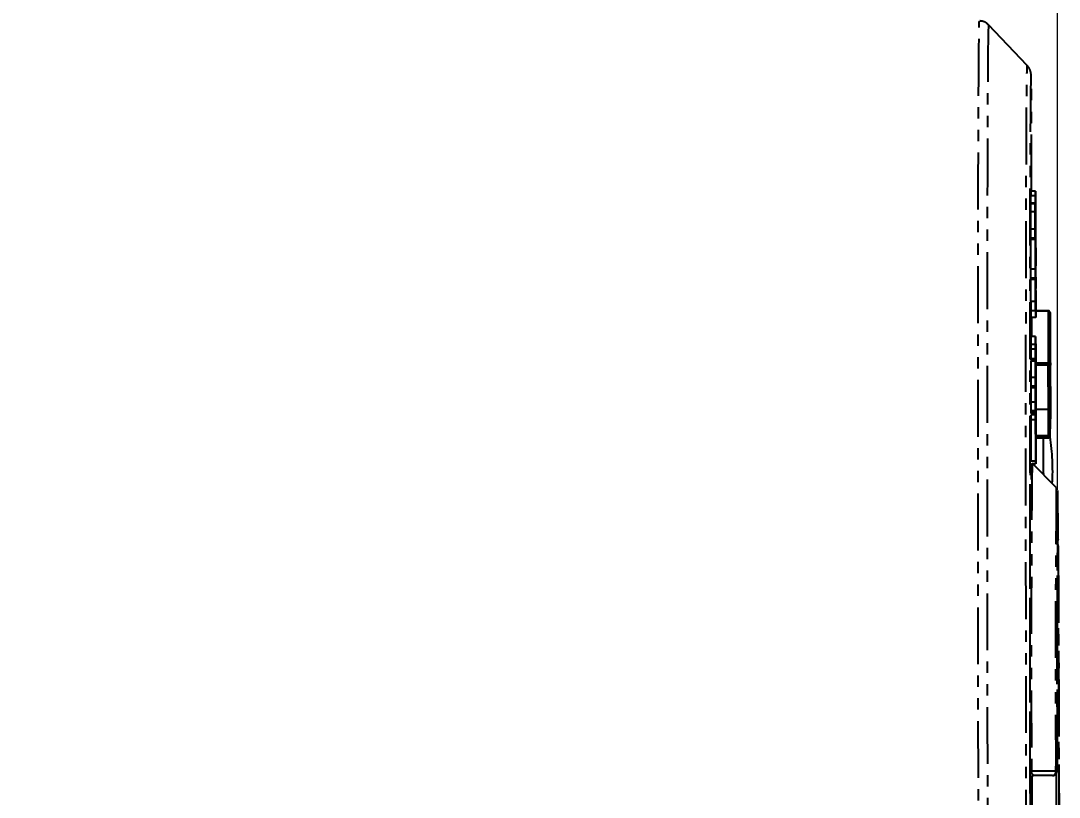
# Model space of a CAD drawing. Header units: millimetres. Extents: x 2301 to 4250, y 838 to 2217.
# Drawn here: x 3426.4 to 3542.4, y 1186.9 to 1273.6 of the extents above; entities that cross this region are included whole.
import ezdxf

# ---------------------------------------------------------------- set-up
doc = ezdxf.new("R2010")
doc.units = ezdxf.units.MM
doc.linetypes.add('PHANTOM', pattern=[12.7, 6.35, -1.27, 1.27, -1.27, 1.27, -1.27])
doc.layers.add('AM_5', color=3, linetype='Continuous', lineweight=25)
doc.styles.add('SLDTEXTSTYLE1', font='txt.shx', dxfattribs={"width": 0.7, "bigfont": 'gbcbig.shx'})
doc.dimstyles.new('SLDDIMSTYLE12$0', dxfattribs={"dimtxt": 12, "dimasz": 10, "dimexe": 0, "dimexo": 0.0625, "dimgap": 0.875, "dimtad": 1, "dimdec": 1, "dimlfac": 1.8, "dimrnd": 1e-09, "dimzin": 12, "dimdsep": 46, "dimtxsty": 'SLDTEXTSTYLE1', "dimcen": 0.09, "dimdle": 8.16, "dimclrd": 3, "dimclre": 3, "dimadec": 0, "dimazin": 3, "dimtfac": 1, "dimtdec": 1, "dimtofl": 0, "dimtmove": 0, "dimatfit": 3, "dimfxl": 0, "dimfrac": 2, "dimtolj": 1, "dimlwd": 5, "dimlwe": 5, "dimarcsym": 0})

# ---------------------------------------------------------------- blocks, each defined once
blk = doc.blocks.new('*D75')
at = {"layer": 'AM_5', "color": 3, "lineweight": 5, "transparency": 16777216}
blk.add_line((3361.25, 1218.69), (3361.25, 1387.5), dxfattribs=at)
at = {"layer": 'AM_5', "color": 3, "linetype": 'Continuous', "lineweight": 5, "transparency": 16777216}
for p, q in [((3371.25, 1387.5), (3532.23, 1387.5)), ((3542.23, 1221.2), (3542.23, 1387.5))]:
    blk.add_line(p, q, dxfattribs=at)
at = {"layer": 'AM_5', "color": 3, "transparency": 16777216}
for points in [[(3371.25, 1389.17), (3371.25, 1385.84), (3361.25, 1387.5)], [(3532.23, 1389.17), (3532.23, 1385.84), (3542.23, 1387.5)]]:
    blk.add_solid(points, dxfattribs=at)
at = {"layer": 'Defpoints', "color": 0, "transparency": 16777216}
for p in [(3542.23, 1387.5), (3542.23, 1221.14), (3361.25, 1218.63)]:
    blk.add_point(p, dxfattribs=at)
at = {"layer": 'AM_5', "color": 0, "transparency": 16777216, "insert": (3451.74, 1394.38), "char_height": 12, "attachment_point": 5, "style": 'SLDTEXTSTYLE1'}
blk.add_mtext('\\A1;195', dxfattribs=at)

msp = doc.modelspace()

# ---------------------------------------------------------------- linework, layer by layer
at = {"color": 7, "linetype": 'PHANTOM', "lineweight": 25}
for p, q in [((3538.846, 1268.601), (3534.514, 1273.15)), ((3539.315, 1254.569), (3539.293, 1266.876)), ((3539.248, 1253.223), (3539.249, 1254.054)), ((3539.749, 1254.055), (3539.249, 1254.054)), ((3539.759, 1254.57), (3539.259, 1254.569)), ((3539.259, 1254.569), (3539.26, 1254.569)), ((3539.26, 1254.054), (3539.259, 1254.569)), ((3539.76, 1254.57), (3539.26, 1254.569)), ((3539.748, 1253.224), (3539.749, 1254.055)), ((3539.759, 1254.57), (3539.76, 1254.57)), ((3539.76, 1254.57), (3539.766, 1251.954)), ((3539.234, 1252.26), (3539.235, 1253.154)), ((3539.735, 1253.155), (3539.235, 1253.154)), ((3539.748, 1253.224), (3539.248, 1253.223)), ((3539.734, 1252.261), (3539.735, 1253.155)), ((3539.734, 1252.261), (3539.234, 1252.26)), ((3539.77, 1252.594), (3539.764, 1252.594)), ((3539.769, 1251.636), (3539.77, 1252.594)), ((3539.765, 1249.782), (3539.766, 1250.613)), ((3539.232, 1249.321), (3539.233, 1250.343)), ((3539.733, 1250.344), (3539.233, 1250.343)), ((3539.732, 1249.322), (3539.733, 1250.344)), ((3539.737, 1250.026), (3539.74, 1249.963)), ((3539.741, 1249.389), (3539.737, 1249.451)), ((3539.748, 1245.752), (3539.741, 1249.389)), ((3539.742, 1249.964), (3539.755, 1249.906)), ((3539.756, 1249.331), (3539.743, 1249.39)), ((3539.743, 1249.39), (3539.75, 1245.752)), ((3539.732, 1249.322), (3539.232, 1249.321)), ((3539.233, 1249.193), (3539.232, 1249.321)), ((3539.733, 1249.194), (3539.233, 1249.193)), ((3539.248, 1245.876), (3539.241, 1249.193)), ((3539.733, 1249.194), (3539.732, 1249.322)), ((3539.756, 1249.331), (3539.743, 1249.331)), ((3539.753, 1249.011), (3539.744, 1249.011)), ((3539.749, 1249.009), (3539.744, 1249.009)), ((3539.748, 1248.242), (3539.745, 1248.242)), ((3539.748, 1248.242), (3539.749, 1249.009)), ((3539.753, 1248.244), (3539.753, 1249.011)), ((3539.763, 1245.821), (3539.756, 1249.331)), ((3539.759, 1248.63), (3539.764, 1246.205)), ((3539.764, 1248.057), (3539.76, 1248.057)), ((3539.763, 1247.035), (3539.764, 1248.057)), ((3539.768, 1247.739), (3539.77, 1247.74)), ((3539.771, 1247.166), (3539.768, 1247.165)), ((3539.771, 1247.741), (3539.777, 1247.743)), ((3539.779, 1247.169), (3539.773, 1247.167)), ((3539.763, 1247.035), (3539.762, 1247.035)), ((3539.764, 1246.844), (3539.763, 1247.035)), ((3539.764, 1246.844), (3539.763, 1246.844)), ((3539.241, 1244.853), (3539.242, 1245.876)), ((3539.741, 1244.854), (3539.241, 1244.853)), ((3539.241, 1244.726), (3539.241, 1244.853)), ((3539.741, 1244.727), (3539.241, 1244.726)), ((3539.742, 1245.876), (3539.242, 1245.876)), ((3539.741, 1244.854), (3539.742, 1245.876)), ((3539.741, 1244.727), (3539.741, 1244.854)), ((3539.744, 1245.686), (3539.748, 1245.752)), ((3539.749, 1245.177), (3539.746, 1245.112)), ((3539.75, 1245.752), (3539.753, 1245.754)), ((3539.753, 1245.754), (3539.75, 1245.754)), ((3539.764, 1245.247), (3539.751, 1245.178)), ((3539.755, 1245.754), (3539.758, 1245.756)), ((3539.76, 1245.756), (3539.763, 1245.821)), ((3539.777, 1245.188), (3539.776, 1244.358)), ((3539.756, 1243.136), (3539.755, 1242.241)), ((3539.788, 1243.468), (3539.787, 1242.701)), ((3539.755, 1242.241), (3539.255, 1242.241)), ((3539.272, 1241.226), (3539.27, 1242.241)), ((3539.773, 1242.057), (3539.772, 1241.226)), ((3539.772, 1241.226), (3539.272, 1241.226)), ((3539.288, 1240.465), (3539.285, 1241.226)), ((3539.788, 1240.466), (3539.288, 1240.465)), ((3539.342, 1238.352), (3539.339, 1240.466)), ((3541.188, 1241.221), (3539.786, 1241.218)), ((3541.188, 1241.186), (3539.786, 1241.184)), ((3539.788, 1240.594), (3539.788, 1240.466)), ((3541.412, 1236.088), (3541.388, 1241.021)), ((3539.271, 1237.457), (3539.272, 1238.352)), ((3539.772, 1238.352), (3539.272, 1238.352)), ((3539.771, 1237.458), (3539.772, 1238.352)), ((3541.387, 1238.62), (3541.392, 1237.565)), ((3541.387, 1238.423), (3541.387, 1238.62)), ((3541.391, 1237.607), (3541.387, 1238.423)), ((3539.258, 1235.855), (3539.259, 1236.941)), ((3539.759, 1236.942), (3539.259, 1236.941)), ((3539.771, 1237.458), (3539.271, 1237.457)), ((3539.758, 1235.856), (3539.759, 1236.942)), ((3539.779, 1236.695), (3539.78, 1237.525)), ((3539.782, 1236.44), (3539.779, 1236.695)), ((3539.78, 1237.525), (3539.782, 1237.079)), ((3541.385, 1236.997), (3541.389, 1236.232)), ((3541.385, 1236.8), (3541.385, 1236.997)), ((3541.39, 1235.797), (3541.385, 1236.8)), ((3541.386, 1237.679), (3541.39, 1236.976)), ((3541.386, 1237.483), (3541.386, 1237.679)), ((3541.39, 1236.78), (3541.386, 1237.483)), ((3541.389, 1236.976), (3541.39, 1236.976)), ((3541.389, 1236.232), (3541.39, 1236.78)), ((3541.39, 1236.976), (3541.391, 1237.607)), ((3541.392, 1237.565), (3541.39, 1235.797)), ((3541.391, 1237.565), (3541.392, 1237.565)), ((3541.393, 1235.291), (3541.396, 1236.862)), ((3541.397, 1236.625), (3541.395, 1235.053)), ((3541.395, 1236.625), (3541.397, 1236.625)), ((3541.396, 1236.862), (3541.397, 1236.625)), ((3539.758, 1235.856), (3539.258, 1235.855)), ((3539.259, 1235.664), (3539.258, 1235.855)), ((3539.759, 1235.665), (3539.259, 1235.664)), ((3539.272, 1233.749), (3539.268, 1235.604)), ((3539.768, 1235.604), (3539.268, 1235.604)), ((3539.759, 1235.665), (3539.758, 1235.856)), ((3539.768, 1235.604), (3539.763, 1235.898)), ((3539.773, 1233.435), (3539.768, 1235.604)), ((3539.77, 1235.605), (3539.78, 1230.883)), ((3539.791, 1232.037), (3539.782, 1236.44)), ((3539.784, 1236.441), (3539.788, 1234.463)), ((3539.799, 1236.064), (3539.784, 1236.064)), ((3539.799, 1234.85), (3539.799, 1236.064)), ((3541.388, 1236.232), (3541.389, 1236.232)), ((3541.391, 1235.704), (3541.393, 1235.291)), ((3541.391, 1235.508), (3541.391, 1235.704)), ((3541.396, 1234.443), (3541.391, 1235.508)), ((3539.799, 1234.85), (3539.787, 1234.85)), ((3539.8, 1234.723), (3539.787, 1234.723)), ((3539.788, 1234.463), (3539.799, 1234.467)), ((3539.799, 1234.467), (3539.788, 1234.467)), ((3539.8, 1234.723), (3539.799, 1234.85)), ((3541.18, 1235.152), (3539.8, 1235.149)), ((3539.801, 1235.403), (3541.18, 1235.405)), ((3541.204, 1230.219), (3541.18, 1235.152)), ((3541.38, 1235.293), (3541.404, 1230.361)), ((3541.392, 1235.291), (3541.393, 1235.291)), ((3541.439, 1235.35), (3541.393, 1235.35)), ((3541.393, 1235.053), (3541.395, 1235.053)), ((3541.395, 1235.053), (3541.397, 1234.64)), ((3541.395, 1234.64), (3541.397, 1234.64)), ((3541.397, 1234.64), (3541.396, 1234.443)), ((3541.404, 1232.893), (3541.406, 1234.66)), ((3541.406, 1234.66), (3541.407, 1234.454)), ((3541.407, 1234.454), (3541.406, 1233.192)), ((3541.406, 1234.454), (3541.407, 1234.454)), ((3539.261, 1232.79), (3539.262, 1233.749)), ((3539.762, 1233.75), (3539.262, 1233.749)), ((3539.761, 1232.791), (3539.762, 1233.75)), ((3539.766, 1233.432), (3539.773, 1233.435)), ((3539.784, 1232.609), (3539.784, 1233.311)), ((3539.797, 1233.892), (3539.789, 1233.888)), ((3539.789, 1233.888), (3539.792, 1232.484)), ((3539.8, 1233.637), (3539.79, 1233.637)), ((3539.802, 1234.213), (3539.8, 1233.637)), ((3541.064, 1233.727), (3541.439, 1233.727)), ((3541.404, 1233.192), (3541.406, 1233.192)), ((3541.404, 1233.172), (3541.406, 1233.172)), ((3541.408, 1233.513), (3541.405, 1232.572)), ((3541.406, 1233.172), (3541.409, 1234.185)), ((3541.406, 1233.192), (3541.406, 1233.172)), ((3541.407, 1233.513), (3541.408, 1233.513)), ((3541.408, 1234.019), (3541.409, 1234.019)), ((3541.408, 1233.492), (3541.408, 1233.513)), ((3541.408, 1232.097), (3541.408, 1233.492)), ((3541.409, 1234.185), (3541.409, 1234.019)), ((3541.409, 1234.019), (3541.409, 1232.51)), ((3541.409, 1232.489), (3541.411, 1233.751)), ((3541.412, 1233.544), (3541.409, 1231.776)), ((3541.41, 1233.544), (3541.412, 1233.544)), ((3541.411, 1233.751), (3541.412, 1233.544)), ((3541.413, 1233.327), (3541.418, 1232.272)), ((3541.413, 1233.13), (3541.413, 1233.327)), ((3541.417, 1232.314), (3541.413, 1233.13)), ((3539.761, 1232.791), (3539.261, 1232.79)), ((3539.262, 1232.599), (3539.261, 1232.79)), ((3539.762, 1232.6), (3539.262, 1232.599)), ((3539.278, 1231.006), (3539.275, 1232.599)), ((3539.762, 1232.6), (3539.761, 1232.791)), ((3539.774, 1232.86), (3539.767, 1232.857)), ((3539.778, 1230.754), (3539.774, 1232.86)), ((3539.792, 1232.484), (3539.803, 1232.489)), ((3539.803, 1232.489), (3539.792, 1232.489)), ((3539.806, 1232.298), (3539.804, 1231.595)), ((3541.405, 1232.572), (3541.404, 1232.893)), ((3541.408, 1232.51), (3541.409, 1232.51)), ((3541.408, 1232.489), (3541.409, 1232.489)), ((3541.409, 1231.776), (3541.408, 1232.097)), ((3541.409, 1232.51), (3541.409, 1232.489)), ((3541.412, 1232.386), (3541.416, 1231.683)), ((3541.412, 1232.19), (3541.412, 1232.386)), ((3541.415, 1231.487), (3541.412, 1232.19)), ((3541.418, 1232.272), (3541.415, 1230.505)), ((3541.416, 1231.683), (3541.417, 1232.314)), ((3541.416, 1232.272), (3541.418, 1232.272)), ((3541.419, 1232.045), (3541.42, 1231.797)), ((3541.42, 1230.856), (3541.419, 1232.045)), ((3539.27, 1230.047), (3539.271, 1231.006)), ((3539.771, 1231.007), (3539.271, 1231.006)), ((3539.77, 1230.048), (3539.771, 1231.007)), ((3539.78, 1230.883), (3539.783, 1230.437)), ((3539.795, 1230.123), (3539.792, 1231.718)), ((3539.8, 1231.913), (3539.793, 1231.91)), ((3539.793, 1231.91), (3539.797, 1230.187)), ((3539.804, 1231.595), (3539.794, 1231.595)), ((3539.801, 1231.908), (3539.8, 1231.913)), ((3541.411, 1231.704), (3541.415, 1230.939)), ((3541.411, 1231.507), (3541.411, 1231.704)), ((3541.415, 1230.505), (3541.411, 1231.507)), ((3541.413, 1230.939), (3541.415, 1230.939)), ((3541.414, 1231.683), (3541.416, 1231.683)), ((3541.415, 1230.939), (3541.415, 1231.487)), ((3541.419, 1231.797), (3541.42, 1231.797)), ((3541.42, 1231.797), (3541.421, 1230.66)), ((3541.422, 1230.391), (3541.423, 1231.156)), ((3541.425, 1230.918), (3541.422, 1229.15)), ((3541.423, 1231.156), (3541.425, 1230.918)), ((3541.423, 1230.918), (3541.425, 1230.918)), ((3539.77, 1230.048), (3539.27, 1230.047)), ((3539.271, 1229.856), (3539.27, 1230.047)), ((3539.771, 1229.857), (3539.271, 1229.856)), ((3539.281, 1229.733), (3539.281, 1229.856)), ((3539.781, 1229.734), (3539.281, 1229.733)), ((3539.771, 1229.857), (3539.77, 1230.048)), ((3539.775, 1230.753), (3539.778, 1230.754)), ((3539.78, 1230.18), (3539.775, 1230.178)), ((3539.781, 1229.734), (3539.78, 1230.18)), ((3539.783, 1230.437), (3539.781, 1229.734)), ((3539.793, 1229.675), (3539.795, 1230.123)), ((3539.794, 1229.42), (3539.793, 1229.675)), ((3539.797, 1230.187), (3539.809, 1230.192)), ((3539.809, 1230.192), (3539.797, 1230.192)), ((3539.813, 1230.002), (3539.81, 1229.362)), ((3539.852, 1230.217), (3541.204, 1230.219)), ((3541.415, 1230.66), (3541.421, 1230.66)), ((3541.457, 1230.637), (3541.415, 1230.637)), ((3541.42, 1229.812), (3541.421, 1229.584)), ((3541.422, 1229.15), (3541.42, 1229.667)), ((3541.421, 1230.66), (3541.422, 1230.391)), ((3541.422, 1230.194), (3541.421, 1230.484)), ((3541.421, 1230.391), (3541.422, 1230.391)), ((3541.421, 1229.584), (3541.422, 1230.194)), ((3539.274, 1229.027), (3539.275, 1229.603)), ((3539.774, 1229.028), (3539.274, 1229.027)), ((3539.775, 1229.604), (3539.275, 1229.603)), ((3539.774, 1229.028), (3539.775, 1229.604)), ((3539.787, 1228.522), (3539.788, 1229.161)), ((3539.79, 1229.482), (3539.79, 1228.779)), ((3539.794, 1229.42), (3539.79, 1229.42)), ((3539.81, 1229.362), (3539.79, 1229.362)), ((3539.796, 1229.357), (3539.79, 1229.357)), ((3539.796, 1229.357), (3539.797, 1229.421)), ((3539.804, 1227.252), (3539.796, 1229.357)), ((3539.807, 1229.616), (3539.799, 1229.613)), ((3541.42, 1229.584), (3541.421, 1229.584)), ((3539.78, 1227.37), (3539.79, 1227.31)), ((3539.791, 1226.672), (3539.782, 1226.732)), ((3539.792, 1227.311), (3539.804, 1227.252)), ((3539.806, 1226.614), (3539.794, 1226.673)), ((3539.805, 1227.292), (3541.211, 1227.294)), ((3541.213, 1227.041), (3539.806, 1227.039)), ((3539.806, 1227.035), (3541.213, 1227.038)), ((3541.214, 1227.041), (3541.213, 1227.041)), ((3539.785, 1225.265), (3539.785, 1224.434)), ((3539.797, 1225.461), (3539.796, 1224.694)), ((3539.813, 1225.148), (3539.813, 1224.126)), ((3539.785, 1224.434), (3539.285, 1224.433)), ((3542.082, 1221.494), (3539.37, 1224.197)), ((3539.813, 1224.126), (3539.441, 1224.126)), ((3539.796, 1224.694), (3539.785, 1224.694)), ((3542.08, 1221.492), (3542.082, 1221.494)), ((3542.279, 1215.71), (3542.28, 1217.951)), ((3542.279, 1215.71), (3542.263, 1215.584)), ((3542.301, 1214.958), (3542.301, 1212.717)), ((3542.027, 1189.835), (3542.027, 1190.339)), ((3539.394, 1189.214), (3539.547, 1189.327)), ((3541.864, 1189.34), (3541.873, 1189.344)), ((3542.175, 1189.804), (3542.183, 1189.808)), ((3539.189, 1188.804), (3539.171, 1188.797))]:
    msp.add_line(p, q, dxfattribs=at)
at = {"color": 7, "linetype": 'PHANTOM', "lineweight": 25, "flags": 128}
for points in [[(3533.801, 1100.142), (3533.801, 1100.142), (3533.784, 1100.323), (3533.765, 1100.858), (3533.746, 1101.747), (3533.727, 1102.984), (3533.708, 1104.565), (3533.688, 1106.484), (3533.668, 1108.732), (3533.648, 1111.301), (3533.629, 1114.179), (3533.609, 1117.356), (3533.589, 1120.817), (3533.57, 1124.55), (3533.551, 1128.538), (3533.532, 1132.765), (3533.514, 1137.214), (3533.497, 1141.866), (3533.48, 1146.703), (3533.463, 1151.705), (3533.448, 1156.851), (3533.433, 1162.12), (3533.42, 1167.491), (3533.407, 1172.941), (3533.395, 1178.448), (3533.385, 1183.99), (3533.375, 1189.544), (3533.367, 1195.086), (3533.359, 1200.596), (3533.353, 1206.048), (3533.349, 1211.423), (3533.345, 1216.696), (3533.343, 1221.848), (3533.342, 1226.856), (3533.342, 1231.7), (3533.343, 1236.36), (3533.346, 1240.817), (3533.35, 1245.054), (3533.355, 1249.051), (3533.362, 1252.794), (3533.369, 1256.267), (3533.378, 1259.455), (3533.388, 1262.346), (3533.399, 1264.927), (3533.411, 1267.188), (3533.424, 1269.12), (3533.438, 1270.715), (3533.453, 1271.966), (3533.469, 1272.869), (3533.485, 1273.418), (3533.502, 1273.613), (3533.503, 1273.614)], [(3534.515, 1273.149), (3534.513, 1273.15), (3534.496, 1272.956), (3534.479, 1272.409), (3534.464, 1271.511), (3534.449, 1270.267), (3534.435, 1268.681), (3534.422, 1266.759), (3534.41, 1264.51), (3534.399, 1261.943), (3534.389, 1259.068), (3534.38, 1255.896), (3534.373, 1252.442), (3534.366, 1248.72), (3534.361, 1244.743), (3534.357, 1240.53), (3534.354, 1236.096), (3534.353, 1231.461), (3534.353, 1226.643), (3534.354, 1221.662), (3534.356, 1216.538), (3534.36, 1211.293), (3534.365, 1205.947), (3534.371, 1200.524), (3534.378, 1195.044), (3534.386, 1189.531), (3534.396, 1184.007), (3534.406, 1178.495), (3534.418, 1173.018), (3534.431, 1167.597), (3534.444, 1162.255), (3534.459, 1157.014), (3534.474, 1151.896), (3534.49, 1146.921), (3534.507, 1142.11), (3534.524, 1137.482), (3534.542, 1133.057), (3534.561, 1128.852), (3534.58, 1124.886), (3534.599, 1121.173), (3534.619, 1117.731), (3534.638, 1114.571), (3534.658, 1111.708), (3534.678, 1109.153), (3534.698, 1106.917), (3534.717, 1105.009), (3534.736, 1103.436), (3534.756, 1102.205), (3534.774, 1101.322), (3534.792, 1100.789), (3534.81, 1100.609), (3534.811, 1100.61)], [(3539.127, 1105.174), (3539.127, 1105.173), (3539.11, 1105.334), (3539.092, 1105.844), (3539.074, 1106.702), (3539.056, 1107.904), (3539.037, 1109.445), (3539.018, 1111.319), (3538.999, 1113.516), (3538.98, 1116.028), (3538.96, 1118.844), (3538.941, 1121.953), (3538.922, 1125.339), (3538.904, 1128.99), (3538.886, 1132.889), (3538.868, 1137.02), (3538.851, 1141.365), (3538.834, 1145.905), (3538.818, 1150.62), (3538.802, 1155.492), (3538.788, 1160.498), (3538.774, 1165.617), (3538.761, 1170.828), (3538.749, 1176.108), (3538.739, 1181.433), (3538.729, 1186.782), (3538.72, 1192.132), (3538.713, 1197.459), (3538.706, 1202.741), (3538.701, 1207.955), (3538.697, 1213.078), (3538.695, 1218.089), (3538.693, 1222.966), (3538.693, 1227.688), (3538.694, 1232.236), (3538.696, 1236.588), (3538.7, 1240.728), (3538.705, 1244.636), (3538.711, 1248.297), (3538.718, 1251.694), (3538.726, 1254.814), (3538.736, 1257.641), (3538.746, 1260.166), (3538.758, 1262.376), (3538.77, 1264.262), (3538.783, 1265.816), (3538.798, 1267.031), (3538.813, 1267.903), (3538.829, 1268.427), (3538.845, 1268.601), (3538.846, 1268.601)], [(3539.256, 1267.563), (3539.242, 1267.376), (3539.226, 1266.825), (3539.211, 1265.916), (3539.196, 1264.656), (3539.183, 1263.048), (3539.171, 1261.101), (3539.159, 1258.823), (3539.149, 1256.224), (3539.139, 1253.316), (3539.131, 1250.111), (3539.124, 1246.625), (3539.119, 1242.872), (3539.114, 1238.869), (3539.111, 1234.635), (3539.109, 1230.187), (3539.108, 1225.547), (3539.109, 1220.734), (3539.111, 1215.77), (3539.114, 1210.677), (3539.119, 1205.478), (3539.125, 1200.196), (3539.131, 1194.855), (3539.14, 1189.479), (3539.149, 1184.09), (3539.159, 1178.715), (3539.171, 1173.375), (3539.183, 1168.096), (3539.197, 1162.901), (3539.211, 1157.813), (3539.226, 1152.855), (3539.242, 1148.048), (3539.259, 1143.414), (3539.276, 1138.975), (3539.294, 1134.749), (3539.312, 1130.755), (3539.33, 1127.012), (3539.349, 1123.536), (3539.369, 1120.343), (3539.388, 1117.446), (3539.407, 1114.859), (3539.426, 1112.594), (3539.446, 1110.659), (3539.464, 1109.065), (3539.483, 1107.818), (3539.501, 1106.923), (3539.519, 1106.385), (3539.534, 1106.21)], [(3539.293, 1266.876), (3539.276, 1267.402), (3539.258, 1267.569), (3539.256, 1267.563)], [(3541.18, 1235.405), (3541.219, 1235.403), (3541.256, 1235.397), (3541.291, 1235.386), (3541.321, 1235.372), (3541.346, 1235.356), (3541.365, 1235.336), (3541.376, 1235.315), (3541.38, 1235.293)], [(3541.424, 1235.268), (3541.422, 1235.182), (3541.421, 1235.151), (3541.421, 1235.151)], [(3539.164, 1189.852), (3539.16, 1193.464), (3539.156, 1197.013), (3539.154, 1200.468), (3539.153, 1203.796), (3539.153, 1206.965), (3539.154, 1209.947), (3539.157, 1212.714), (3539.161, 1215.239), (3539.166, 1217.499), (3539.172, 1219.474), (3539.179, 1221.144), (3539.188, 1222.495), (3539.197, 1223.513), (3539.207, 1224.189), (3539.218, 1224.517), (3539.229, 1224.494), (3539.241, 1224.119), (3539.254, 1223.397), (3539.267, 1222.334), (3539.28, 1220.94)], [(3542.28, 1217.951), (3542.267, 1219.312), (3542.254, 1220.303), (3542.241, 1220.915), (3542.23, 1221.14), (3542.218, 1220.975), (3542.208, 1220.423), (3542.198, 1219.489), (3542.19, 1218.185), (3542.183, 1216.525), (3542.176, 1214.527), (3542.171, 1212.216), (3542.168, 1209.616), (3542.166, 1206.757), (3542.165, 1203.673), (3542.165, 1200.397), (3542.167, 1196.968), (3542.17, 1193.423), (3542.175, 1189.804)], [(3542.398, 1158.789), (3542.403, 1161.046), (3542.407, 1163.597), (3542.409, 1166.411), (3542.41, 1169.458), (3542.41, 1172.702), (3542.408, 1176.107), (3542.405, 1179.634), (3542.401, 1183.242), (3542.395, 1186.892), (3542.388, 1190.541), (3542.38, 1194.149), (3542.371, 1197.673), (3542.361, 1201.074), (3542.35, 1204.314), (3542.339, 1207.356), (3542.327, 1210.164), (3542.314, 1212.708), (3542.301, 1214.958)], [(3542.301, 1212.717), (3542.313, 1210.633), (3542.324, 1208.284), (3542.335, 1205.694), (3542.346, 1202.894), (3542.356, 1199.914), (3542.365, 1196.788), (3542.374, 1193.551), (3542.381, 1190.239), (3542.387, 1186.889), (3542.393, 1183.538), (3542.397, 1180.225), (3542.399, 1176.985), (3542.401, 1173.856), (3542.401, 1170.872), (3542.4, 1168.067), (3542.398, 1165.472), (3542.395, 1163.117), (3542.39, 1161.027)], [(3539.197, 1184.799), (3539.197, 1184.949), (3539.196, 1185.567), (3539.194, 1186.186), (3539.193, 1186.805), (3539.192, 1187.424), (3539.191, 1188.042), (3539.19, 1188.661), (3539.189, 1189.278)], [(3539.312, 1189.824), (3540.833, 1189.83), (3542.027, 1189.835)], [(3539.386, 1184.413), (3539.385, 1185.18), (3539.379, 1188.583), (3539.378, 1189.199)], [(3541.676, 1189.304), (3540.552, 1189.3), (3539.67, 1189.298)], [(3542.102, 1183.986), (3542.097, 1186.888), (3542.092, 1189.526)]]:
    msp.add_lwpolyline(points, dxfattribs=at)
at = {"color": 7, "linetype": 'PHANTOM', "lineweight": 25}
for centre, radius, start, end in [((3537.793, 1266.873), 1.5, 0.09872, 1.46332), ((5914.358, 1234.913), 2373.178, 179.848529, 179.988109), ((3541.188, 1241.021), 0.2, 0.27867, 90.09849), ((3542.214, 1241.195), 1.026, 178.55289, 180.46692), ((3541.204, 1241.001), 0.186, 6.0839, 94.91755), ((5892.482, 1234.805), 2351.102, 179.848529, 179.988109), ((3588.137, 1236.049), 46.725, 179.9521, 181.10121), ((3595.456, 1235.388), 54.276, 179.98205, 180.24951), ((3541.205, 1235.329), 0.179, 262.10277, 348.50317), ((2939.876, 1232.112), 601.556, 359.536059, 0.30058), ((3541.229, 1230.397), 0.179, 262.10277, 348.50317), ((2750.422, 1226.743), 790.79, 0.039928, 0.251827), ((2697.904, 1226.653), 843.509, 0.039928, 0.251827), ((5508.231, 1226.823), 1967.603, 179.993795, 180.113105), ((5527.195, 1226.841), 1986.564, 179.994362, 180.112626), ((3541.258, 1227.066), 0.234, 48.77348, 101.52991), ((3564.07, 1227.26), 22.859, 179.91361, 180.54894), ((3541.212, 1227.241), 0.2, 270.08707, 0.07993), ((3517.178, 1223.329), 24.5, 356.74181, 8.9325), ((6308.381, 1202.308), 2769.098, 179.547097, 180.258305), ((5778.087, 1202.074), 2236.091, 179.502437, 180.300687), ((5757.788, 1200.364), 2215.63, 179.529309, 180.272985), ((3537.96, 1218.099), 4.298, 357.5452, 6.23459), ((3290.992, 1213.958), 251.294, 0.39955, 0.90225), ((3541.801, 1214.957), 0.5, 0.35633, 38.11251), ((3542.099, 1214.931), 0.204, 7.61896, 62.28189), ((3539.293, 1190.129), 0.305, 245.02419, 273.52047), ((3539.671, 1188.798), 0.5, 90.09857, 180.09888), ((3541.58, 1189.749), 0.456, 282.18371, 10.8145), ((3541.675, 1189.804), 0.5, 270.09857, 0.09888), ((3542.046, 1189.549), 0.287, 63.19188, 93.66199)]:
    msp.add_arc(centre, radius, start, end, dxfattribs=at)
for points, knots in [([(3534.52, 1273.123), (3534.482, 1273.169), (3534.343, 1273.337), (3533.995, 1273.541), (3533.676, 1273.58), (3533.527, 1273.597)], [0, 0, 0, 0, 0.1662317, 0.609863, 1, 1, 1, 1]), ([(3539.293, 1266.911), (3539.29, 1267.023), (3539.28, 1267.355), (3539.275, 1267.545), (3539.251, 1267.753), (3539.223, 1267.922), (3539.147, 1268.148), (3539.036, 1268.386), (3538.904, 1268.52), (3538.85, 1268.574)], [0, 0, 0, 0, 0.2484998, 0.7382691, 0.854121, 0.9113591, 0.9449316, 0.9776623, 1, 1, 1, 1]), ([(3539.749, 1254.055), (3539.75, 1253.497), (3539.751, 1252.578), (3539.754, 1251.301), (3539.756, 1250.22), (3539.757, 1249.5), (3539.758, 1249.141)], [0, 0, 0, 0, 0.3399686, 0.5599789, 0.7799898, 1, 1, 1, 1]), ([(3539.758, 1249.141), (3539.759, 1249.592), (3539.76, 1250.496), (3539.762, 1251.638), (3539.762, 1253.105), (3539.76, 1254.079), (3539.759, 1254.57)], [0, 0, 0, 0, 0.2809181, 0.5618322, 0.7793916, 1, 1, 1, 1]), ([(3539.735, 1253.155), (3539.736, 1252.557), (3539.738, 1251.489), (3539.741, 1250.43), (3539.742, 1249.964)], [0, 0, 0, 0, 0.55994484, 1, 1, 1, 1]), ([(3539.755, 1249.906), (3539.754, 1250.527), (3539.752, 1251.392), (3539.75, 1252.501), (3539.748, 1252.983), (3539.748, 1253.224)], [0, 0, 0, 0, 0.5601054, 0.7801414, 1, 1, 1, 1]), ([(3539.239, 1250.343), (3539.238, 1250.651), (3539.237, 1251.13), (3539.236, 1251.783), (3539.235, 1252.101), (3539.234, 1252.26)], [0, 0, 0, 0, 0.475486, 0.7391408, 1, 1, 1, 1]), ([(3539.74, 1249.963), (3539.739, 1250.398), (3539.737, 1251.004), (3539.736, 1251.784), (3539.735, 1252.102), (3539.734, 1252.261)], [0, 0, 0, 0, 0.5612182, 0.7817784, 1, 1, 1, 1]), ([(3539.766, 1251.954), (3539.765, 1251.792), (3539.764, 1251.469), (3539.763, 1250.82), (3539.761, 1249.896), (3539.76, 1249.152), (3539.759, 1248.63)], [0, 0, 0, 0, 0.1857397, 0.3726053, 0.5594855, 1, 1, 1, 1]), ([(3539.77, 1252.594), (3539.773, 1250.887), (3539.777, 1248.731), (3539.782, 1246.136), (3539.785, 1244.796), (3539.787, 1243.911), (3539.788, 1243.468)], [0, 0, 0, 0, 0.5600481, 0.7067506, 0.8534517, 1, 1, 1, 1]), ([(3539.766, 1250.613), (3539.767, 1250.076), (3539.769, 1249.119), (3539.771, 1248.162), (3539.771, 1247.741)], [0, 0, 0, 0, 0.5599974, 1, 1, 1, 1]), ([(3539.777, 1247.743), (3539.776, 1248.473), (3539.774, 1249.489), (3539.771, 1250.793), (3539.77, 1251.355), (3539.769, 1251.636)], [0, 0, 0, 0, 0.5602107, 0.7802949, 1, 1, 1, 1]), ([(3539.733, 1250.344), (3539.733, 1250.266), (3539.734, 1250.108), (3539.735, 1250.04), (3539.736, 1250.031), (3539.737, 1250.026)], [0, 0, 0, 0, 0.2754663, 0.5570589, 1, 1, 1, 1]), ([(3539.736, 1249.442), (3539.735, 1249.45), (3539.734, 1249.467), (3539.733, 1249.292), (3539.733, 1249.194)], [0, 0, 0, 0, 0.4407131, 1, 1, 1, 1]), ([(3539.77, 1247.74), (3539.769, 1248.126), (3539.767, 1248.814), (3539.766, 1249.487), (3539.765, 1249.782)], [0, 0, 0, 0, 0.5607897, 1, 1, 1, 1]), ([(3539.753, 1245.754), (3539.752, 1246.221), (3539.751, 1246.873), (3539.749, 1247.708), (3539.748, 1248.065), (3539.748, 1248.242)], [0, 0, 0, 0, 0.5605179, 0.7807563, 1, 1, 1, 1]), ([(3539.749, 1249.009), (3539.749, 1248.704), (3539.75, 1248.093), (3539.753, 1247.01), (3539.754, 1246.231), (3539.755, 1245.754)], [0, 0, 0, 0, 0.27966566, 0.55979083, 1, 1, 1, 1]), ([(3539.753, 1249.011), (3539.755, 1248.404), (3539.757, 1247.319), (3539.759, 1246.234), (3539.76, 1245.756)], [0, 0, 0, 0, 0.5599992, 1, 1, 1, 1]), ([(3539.758, 1245.756), (3539.757, 1246.223), (3539.756, 1246.875), (3539.754, 1247.71), (3539.753, 1248.066), (3539.753, 1248.244)], [0, 0, 0, 0, 0.5605179, 0.7807563, 1, 1, 1, 1]), ([(3539.764, 1248.057), (3539.764, 1247.975), (3539.765, 1247.81), (3539.766, 1247.736), (3539.767, 1247.741), (3539.767, 1247.743)], [0, 0, 0, 0, 0.3514545, 0.7072051, 1, 1, 1, 1]), ([(3539.768, 1247.165), (3539.767, 1247.162), (3539.766, 1247.157), (3539.765, 1246.939), (3539.764, 1246.844)], [0, 0, 0, 0, 0.5612569, 1, 1, 1, 1]), ([(3539.776, 1244.358), (3539.775, 1244.884), (3539.774, 1245.824), (3539.772, 1246.756), (3539.771, 1247.166)], [0, 0, 0, 0, 0.5597741, 1, 1, 1, 1]), ([(3539.773, 1247.167), (3539.773, 1246.795), (3539.775, 1246.133), (3539.776, 1245.477), (3539.777, 1245.188)], [0, 0, 0, 0, 0.56022, 1, 1, 1, 1]), ([(3539.787, 1242.701), (3539.786, 1243.537), (3539.783, 1245.03), (3539.78, 1246.515), (3539.779, 1247.169)], [0, 0, 0, 0, 0.559723, 1, 1, 1, 1]), ([(3539.764, 1246.205), (3539.767, 1245.767), (3539.771, 1244.89), (3539.78, 1243.021), (3539.785, 1241.515), (3539.788, 1240.594)], [0, 0, 0, 0, 0.27997, 0.5601155, 1, 1, 1, 1]), ([(3539.255, 1242.241), (3539.254, 1242.791), (3539.253, 1243.623), (3539.251, 1244.447), (3539.25, 1244.726)], [0, 0, 0, 0, 0.6615766, 1, 1, 1, 1]), ([(3539.746, 1245.112), (3539.745, 1245.093), (3539.743, 1245.06), (3539.742, 1244.828), (3539.741, 1244.727)], [0, 0, 0, 0, 0.5611214, 1, 1, 1, 1]), ([(3539.742, 1245.876), (3539.742, 1245.842), (3539.742, 1245.772), (3539.742, 1245.707), (3539.743, 1245.673), (3539.743, 1245.68), (3539.744, 1245.683)], [0, 0, 0, 0, 0.1741114, 0.3502258, 0.7020085, 1, 1, 1, 1]), ([(3539.755, 1242.241), (3539.754, 1242.792), (3539.752, 1243.775), (3539.75, 1244.749), (3539.749, 1245.177)], [0, 0, 0, 0, 0.559714, 1, 1, 1, 1]), ([(3539.751, 1245.178), (3539.752, 1244.793), (3539.754, 1244.106), (3539.755, 1243.432), (3539.756, 1243.136)], [0, 0, 0, 0, 0.5605128, 1, 1, 1, 1]), ([(3539.772, 1241.226), (3539.771, 1241.979), (3539.768, 1243.322), (3539.765, 1244.659), (3539.764, 1245.247)], [0, 0, 0, 0, 0.5598354, 1, 1, 1, 1]), ([(3539.788, 1240.466), (3539.784, 1241.48), (3539.777, 1243.291), (3539.769, 1244.739), (3539.766, 1245.375)], [0, 0, 0, 0, 0.5599814, 1, 1, 1, 1]), ([(3539.766, 1245.375), (3539.767, 1244.999), (3539.768, 1244.379), (3539.77, 1243.516), (3539.771, 1242.785), (3539.772, 1242.3), (3539.773, 1242.057)], [0, 0, 0, 0, 0.3400129, 0.5600221, 0.7800284, 1, 1, 1, 1]), ([(3539.772, 1238.352), (3539.773, 1237.814), (3539.775, 1236.738), (3539.779, 1234.825), (3539.782, 1233.449), (3539.784, 1232.609)], [0, 0, 0, 0, 0.2798691, 0.5599181, 1, 1, 1, 1]), ([(3539.273, 1236.941), (3539.273, 1236.949), (3539.272, 1237.047), (3539.272, 1237.186), (3539.272, 1237.344), (3539.271, 1237.413), (3539.271, 1237.452), (3539.271, 1237.46), (3539.271, 1237.458), (3539.271, 1237.457)], [0, 0, 0, 0, 0.0412901, 0.5197109, 0.7596573, 0.8789141, 0.9413067, 0.9688327, 1, 1, 1, 1]), ([(3539.759, 1236.942), (3539.759, 1236.908), (3539.759, 1236.839), (3539.76, 1236.734), (3539.761, 1236.626), (3539.762, 1236.491), (3539.766, 1236.349), (3539.769, 1236.23), (3539.771, 1236.022), (3539.771, 1235.957), (3539.772, 1235.906), (3539.772, 1235.873), (3539.772, 1235.838), (3539.772, 1235.805), (3539.772, 1235.767), (3539.771, 1235.723), (3539.771, 1235.663), (3539.771, 1235.628), (3539.77, 1235.605)], [0, 0, 0, 0, 0.023224, 0.0467952, 0.0935072, 0.1871233, 0.3745427, 0.7493921, 0.811774, 0.8352857, 0.8473822, 0.8533041, 0.8589119, 0.8714728, 0.8843253, 0.9034899, 0.9380934, 1, 1, 1, 1]), ([(3539.79, 1228.779), (3539.788, 1229.511), (3539.785, 1230.974), (3539.781, 1233.157), (3539.777, 1234.977), (3539.774, 1236.244), (3539.773, 1236.877), (3539.772, 1237.187), (3539.772, 1237.345), (3539.771, 1237.414), (3539.771, 1237.453), (3539.771, 1237.461), (3539.771, 1237.459), (3539.771, 1237.458)], [0, 0, 0, 0, 0.2499294, 0.4999341, 0.74994, 0.8749399, 0.9374388, 0.9686585, 0.9843163, 0.9920985, 0.9961699, 0.9979662, 1, 1, 1, 1]), ([(3539.782, 1237.079), (3539.786, 1237.06), (3539.792, 1237.025), (3539.799, 1236.58), (3539.802, 1236.385)], [0, 0, 0, 0, 0.5605813, 1, 1, 1, 1]), ([(3539.761, 1235.906), (3539.761, 1235.913), (3539.76, 1235.936), (3539.76, 1235.778), (3539.759, 1235.665)], [0, 0, 0, 0, 0.2878928, 1, 1, 1, 1]), ([(3539.799, 1236.064), (3539.796, 1236.195), (3539.791, 1236.43), (3539.786, 1236.438), (3539.784, 1236.441)], [0, 0, 0, 0, 0.5597856, 1, 1, 1, 1]), ([(3539.802, 1236.385), (3539.802, 1236.092), (3539.801, 1235.568), (3539.8, 1234.981), (3539.8, 1234.723)], [0, 0, 0, 0, 0.5599205, 1, 1, 1, 1]), ([(3541.399, 1235.105), (3541.399, 1235.306), (3541.399, 1235.558), (3541.4, 1235.669), (3541.401, 1235.664), (3541.402, 1235.588), (3541.402, 1235.493), (3541.403, 1235.446)], [0, 0, 0, 0, 0.4991329, 0.6244235, 0.7496222, 0.8747079, 1, 1, 1, 1]), ([(3541.403, 1235.446), (3541.403, 1235.392), (3541.403, 1235.283), (3541.404, 1235.077), (3541.404, 1234.86), (3541.405, 1234.438), (3541.404, 1234.171), (3541.404, 1233.957)], [0, 0, 0, 0, 0.1253288, 0.250449, 0.3756987, 0.5010036, 1, 1, 1, 1]), ([(3539.799, 1234.467), (3539.8, 1234.464), (3539.801, 1234.458), (3539.801, 1234.44), (3539.802, 1234.382), (3539.802, 1234.362), (3539.802, 1234.343), (3539.802, 1234.328), (3539.802, 1234.312), (3539.802, 1234.264), (3539.802, 1234.237), (3539.802, 1234.213)], [0, 0, 0, 0, 0.4196075, 0.7488334, 0.7801926, 0.8119363, 0.8280906, 0.8437185, 0.8589301, 0.8745408, 1, 1, 1, 1]), ([(3541.4, 1233.637), (3541.4, 1233.69), (3541.399, 1233.797), (3541.399, 1234), (3541.398, 1234.215), (3541.398, 1234.632), (3541.398, 1234.895), (3541.399, 1235.105)], [0, 0, 0, 0, 0.1252973, 0.2504135, 0.3756026, 0.5008782, 1, 1, 1, 1]), ([(3541.4, 1234.857), (3541.4, 1234.714), (3541.399, 1234.499), (3541.399, 1234.162), (3541.4, 1233.954), (3541.4, 1233.874), (3541.4, 1233.833)], [0, 0, 0, 0, 0.5018858, 0.7502037, 0.8752646, 1, 1, 1, 1]), ([(3541.402, 1235.25), (3541.402, 1235.281), (3541.402, 1235.344), (3541.401, 1235.362), (3541.4, 1235.22), (3541.4, 1235.002), (3541.4, 1234.857)], [0, 0, 0, 0, 0.1246914, 0.2497368, 0.4982652, 1, 1, 1, 1]), ([(3541.403, 1234.205), (3541.403, 1234.351), (3541.404, 1234.57), (3541.403, 1234.915), (3541.403, 1235.126), (3541.403, 1235.208), (3541.402, 1235.25)], [0, 0, 0, 0, 0.5016983, 0.750126, 0.8752545, 1, 1, 1, 1]), ([(3539.762, 1233.75), (3539.762, 1233.725), (3539.762, 1233.675), (3539.762, 1233.598), (3539.763, 1233.541), (3539.764, 1233.432), (3539.764, 1233.419), (3539.765, 1233.424), (3539.765, 1233.425)], [0, 0, 0, 0, 0.0851628, 0.1692623, 0.2542219, 0.3389301, 0.9049735, 1, 1, 1, 1]), ([(3539.784, 1233.311), (3539.785, 1233.04), (3539.788, 1232.555), (3539.79, 1232.196), (3539.791, 1232.037)], [0, 0, 0, 0, 0.5587221, 1, 1, 1, 1]), ([(3539.8, 1233.637), (3539.8, 1233.727), (3539.799, 1233.888), (3539.798, 1233.891), (3539.797, 1233.892)], [0, 0, 0, 0, 0.5572979, 1, 1, 1, 1]), ([(3541.4, 1233.833), (3541.401, 1233.802), (3541.401, 1233.739), (3541.402, 1233.712), (3541.402, 1233.841), (3541.403, 1234.059), (3541.403, 1234.205)], [0, 0, 0, 0, 0.1247898, 0.2499391, 0.4981483, 1, 1, 1, 1]), ([(3541.404, 1233.957), (3541.404, 1233.756), (3541.403, 1233.504), (3541.402, 1233.403), (3541.402, 1233.417), (3541.401, 1233.495), (3541.4, 1233.59), (3541.4, 1233.637)], [0, 0, 0, 0, 0.4989816, 0.6242715, 0.7495146, 0.8746656, 1, 1, 1, 1]), ([(3539.767, 1232.857), (3539.766, 1232.859), (3539.764, 1232.861), (3539.763, 1232.679), (3539.762, 1232.6)], [0, 0, 0, 0, 0.5611331, 1, 1, 1, 1]), ([(3539.792, 1231.718), (3539.79, 1231.881), (3539.788, 1232.173), (3539.785, 1232.298), (3539.784, 1232.354)], [0, 0, 0, 0, 0.5607786, 1, 1, 1, 1]), ([(3539.784, 1232.354), (3539.785, 1231.815), (3539.787, 1230.853), (3539.789, 1229.901), (3539.79, 1229.482)], [0, 0, 0, 0, 0.5601155, 1, 1, 1, 1]), ([(3539.803, 1232.489), (3539.803, 1232.491), (3539.804, 1232.495), (3539.805, 1232.418), (3539.806, 1232.384), (3539.806, 1232.36), (3539.806, 1232.326), (3539.806, 1232.308), (3539.806, 1232.298)], [0, 0, 0, 0, 0.7490145, 0.8739827, 0.905501, 0.9378604, 0.9674823, 1, 1, 1, 1]), ([(3539.771, 1231.007), (3539.771, 1230.979), (3539.771, 1230.925), (3539.771, 1230.84), (3539.772, 1230.778), (3539.773, 1230.743), (3539.773, 1230.749), (3539.774, 1230.752)], [0, 0, 0, 0, 0.0878866, 0.1763069, 0.3521856, 0.7045014, 1, 1, 1, 1]), ([(3539.804, 1231.595), (3539.804, 1231.676), (3539.803, 1231.839), (3539.802, 1231.882), (3539.802, 1231.903)], [0, 0, 0, 0, 0.4982794, 1, 1, 1, 1]), ([(3541.418, 1230.732), (3541.418, 1230.788), (3541.418, 1230.9), (3541.418, 1230.961), (3541.419, 1230.943), (3541.42, 1230.885), (3541.42, 1230.856)], [0, 0, 0, 0, 0.28037049, 0.55921566, 0.77971531, 1, 1, 1, 1]), ([(3539.775, 1230.178), (3539.774, 1230.179), (3539.772, 1230.18), (3539.771, 1229.955), (3539.771, 1229.857)], [0, 0, 0, 0, 0.5620252, 1, 1, 1, 1]), ([(3539.809, 1230.192), (3539.81, 1230.197), (3539.811, 1230.203), (3539.812, 1230.125), (3539.812, 1230.1), (3539.812, 1230.079), (3539.813, 1230.056), (3539.813, 1230.03), (3539.813, 1230.014), (3539.813, 1230.002)], [0, 0, 0, 0, 0.7488716, 0.8537444, 0.8945017, 0.9377606, 0.9533379, 0.9676806, 1, 1, 1, 1]), ([(3541.42, 1229.667), (3541.419, 1229.753), (3541.418, 1229.924), (3541.418, 1230.242), (3541.417, 1230.533), (3541.417, 1230.665), (3541.418, 1230.732)], [0, 0, 0, 0, 0.2807479, 0.5598452, 0.779251, 1, 1, 1, 1]), ([(3541.421, 1230.484), (3541.42, 1230.525), (3541.42, 1230.608), (3541.419, 1230.654), (3541.419, 1230.597), (3541.419, 1230.529), (3541.419, 1230.494)], [0, 0, 0, 0, 0.2804143, 0.5596799, 0.7791818, 1, 1, 1, 1]), ([(3541.419, 1230.494), (3541.419, 1230.437), (3541.419, 1230.324), (3541.419, 1230.042), (3541.42, 1229.899), (3541.42, 1229.812)], [0, 0, 0, 0, 0.280741, 0.5595687, 1, 1, 1, 1]), ([(3539.285, 1224.433), (3539.283, 1225.301), (3539.28, 1226.509), (3539.277, 1228.046), (3539.275, 1228.7), (3539.274, 1229.027)], [0, 0, 0, 0, 0.5601633, 0.7802465, 1, 1, 1, 1]), ([(3539.785, 1224.434), (3539.783, 1225.301), (3539.78, 1226.51), (3539.777, 1228.047), (3539.775, 1228.701), (3539.774, 1229.028)], [0, 0, 0, 0, 0.5601633, 0.7802465, 1, 1, 1, 1]), ([(3539.775, 1229.604), (3539.776, 1229.183), (3539.778, 1228.432), (3539.779, 1227.695), (3539.78, 1227.37)], [0, 0, 0, 0, 0.5597665, 1, 1, 1, 1]), ([(3539.79, 1227.31), (3539.789, 1227.538), (3539.788, 1227.946), (3539.787, 1228.346), (3539.787, 1228.522)], [0, 0, 0, 0, 0.560026, 1, 1, 1, 1]), ([(3539.788, 1229.161), (3539.789, 1228.809), (3539.79, 1228.18), (3539.791, 1227.577), (3539.792, 1227.311)], [0, 0, 0, 0, 0.55953417, 1, 1, 1, 1]), ([(3539.799, 1229.613), (3539.798, 1229.608), (3539.796, 1229.599), (3539.795, 1229.474), (3539.794, 1229.42)], [0, 0, 0, 0, 0.5600689, 1, 1, 1, 1]), ([(3539.797, 1229.421), (3539.8, 1228.616), (3539.804, 1227.494), (3539.81, 1226.061), (3539.812, 1225.452), (3539.813, 1225.148)], [0, 0, 0, 0, 0.5600747, 0.7801013, 1, 1, 1, 1]), ([(3539.81, 1229.362), (3539.81, 1229.421), (3539.809, 1229.539), (3539.808, 1229.604), (3539.807, 1229.612), (3539.807, 1229.616)], [0, 0, 0, 0, 0.278373, 0.5588386, 1, 1, 1, 1]), ([(3539.782, 1226.732), (3539.782, 1226.452), (3539.784, 1225.952), (3539.785, 1225.474), (3539.785, 1225.265)], [0, 0, 0, 0, 0.56038766, 1, 1, 1, 1]), ([(3539.796, 1224.694), (3539.795, 1225.071), (3539.794, 1225.743), (3539.792, 1226.388), (3539.791, 1226.672)], [0, 0, 0, 0, 0.5596138, 1, 1, 1, 1]), ([(3539.794, 1226.673), (3539.794, 1226.444), (3539.795, 1226.034), (3539.796, 1225.636), (3539.797, 1225.461)], [0, 0, 0, 0, 0.5601096, 1, 1, 1, 1]), ([(3539.813, 1224.126), (3539.812, 1224.607), (3539.81, 1225.465), (3539.807, 1226.263), (3539.806, 1226.614)], [0, 0, 0, 0, 0.5594679, 1, 1, 1, 1]), ([(3539.171, 1188.797), (3539.17, 1188.808), (3539.169, 1188.831), (3539.167, 1189.022), (3539.166, 1189.302), (3539.165, 1189.604), (3539.164, 1189.769), (3539.164, 1189.852)], [0, 0, 0, 0, 0.2502314, 0.5000296, 0.7491734, 0.874662, 1, 1, 1, 1]), ([(3539.3, 1189.119), (3539.325, 1189.147), (3539.376, 1189.203), (3539.438, 1189.236), (3539.47, 1189.253)], [0, 0, 0, 0, 0.5004437, 1, 1, 1, 1]), ([(3539.67, 1189.298), (3539.629, 1189.303), (3539.548, 1189.313), (3539.452, 1189.39), (3539.384, 1189.489), (3539.344, 1189.581), (3539.32, 1189.676), (3539.311, 1189.761), (3539.312, 1189.803), (3539.312, 1189.824)], [0, 0, 0, 0, 0.28654563, 0.56106869, 0.68919014, 0.8054766, 0.90650496, 0.95317639, 1, 1, 1, 1]), ([(3541.896, 1189.354), (3541.937, 1189.378), (3542.023, 1189.427), (3542.109, 1189.534), (3542.171, 1189.663), (3542.179, 1189.754), (3542.183, 1189.808)], [0, 0, 0, 0, 0.2335598, 0.4987543, 0.7053199, 1, 1, 1, 1])]:
    msp.add_open_spline(points, degree=3, knots=knots, dxfattribs=at)
msp.add_open_spline([(3539.189, 1188.804), (3539.194, 1188.862), (3539.204, 1188.976), (3539.268, 1189.071), (3539.3, 1189.119)], degree=3, dxfattribs=at)

# ---------------------------------------------------------------- dimensions: what is measured, and where the dimension line sits
at = {"layer": 'AM_5'}
dim = msp.add_linear_dim(base=(3542.23, 1387.504), p1=(3361.245, 1218.631), p2=(3542.23, 1221.14), text='195', dimstyle='SLDDIMSTYLE12$0', override={"dimlfac": 1, "dimpost": ''}, dxfattribs=at)
dim.commit()
dim.dimension.update_dxf_attribs({"geometry": '*D75', "text_midpoint": (3451.737, 1394.379)})

doc.saveas('drawing.dxf')
